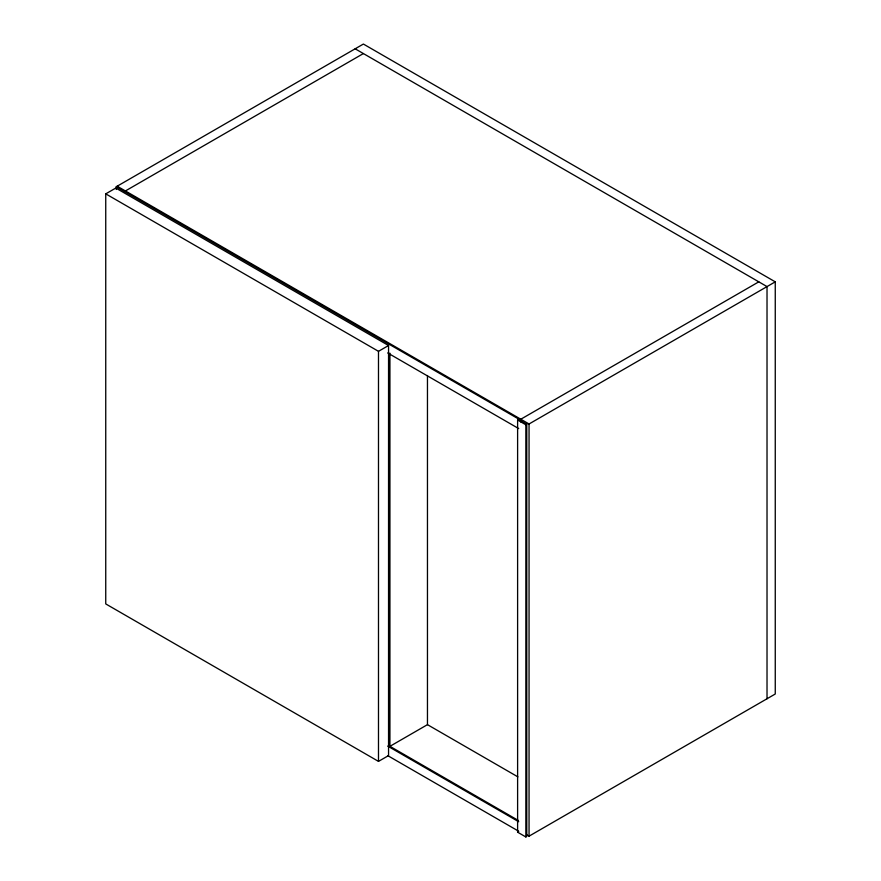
<?xml version="1.0" encoding="UTF-8"?>
<svg xmlns="http://www.w3.org/2000/svg" width="881" height="881" viewBox="0 0 881 881"><rect width="100%" height="100%" fill="white"/><g stroke="black" fill="none" stroke-linecap="round" stroke-linejoin="round"><path stroke-width="1.32" d="M116.27 189.47L116.27 186.728L363.39 44.05L775.258 281.843L775.258 694.008L529.052 836.157L526.695 834.803M105.742 193.853L115.807 188.049L388.554 345.517L388.554 755.579L378.489 761.382L105.742 603.914L105.742 193.853L378.489 351.321L388.554 345.517M124.507 191.474L363.39 53.565M517.61 420.017L518.524 419.488L526.761 424.246L526.761 836.421L525.847 836.95L517.61 832.193L517.61 420.017L525.847 424.774L526.761 424.246M758.783 281.843L519.9 419.752L116.27 186.728M117.184 186.199L529.052 423.981L775.258 281.843M427.461 375.504L427.461 724.656L389.017 746.857L389.017 353.699L389.931 353.171L389.931 746.328M517.61 832.193L518.524 831.664M355.153 48.807L767.021 286.589L767.021 698.765M387.706 352.951L518.711 428.584M427.461 724.656L517.885 776.866M388.62 745.568L518.435 820.519M387.706 746.097L518.711 821.731M387.706 755.612L518.711 831.246M529.052 423.981L529.052 836.157M525.847 424.774L525.847 836.95M520.814 419.224L520.814 421.977M378.489 351.321L378.489 761.382"/></g></svg>
